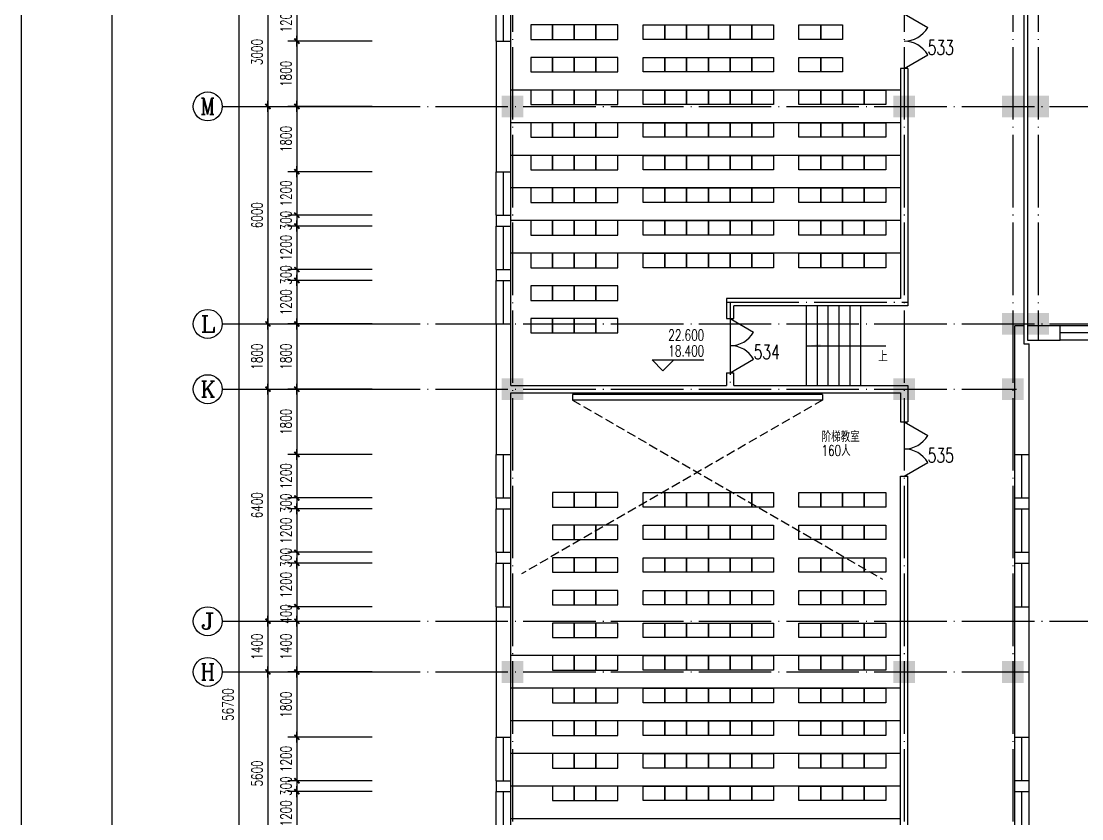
# Model space of a CAD drawing. Extents: x 165127 to 1058185, y 60808 to 144908.
# Drawn here: x 897285 to 926536, y 103603 to 125603 of the extents above; entities that cross this region are included whole.
import ezdxf
from ezdxf.enums import TextEntityAlignment as Align

# ---------------------------------------------------------------- set-up
doc = ezdxf.new("R2010")
doc.units = 0
doc.header["$LTSCALE"] = 1000
doc.linetypes.add('DASH', pattern=[0.35, 0.25, -0.1])
doc.linetypes.add('DOTE', pattern=[2.42, 2, -0.2, 0.02, -0.2])
doc.layers.get('0').update_dxf_attribs({"linetype": 'CONTINUOUS'})
doc.layers.get('DEFPOINTS').update_dxf_attribs({"linetype": 'CONTINUOUS'})
for name, color, linetype in [('AXIS', 3, 'CONTINUOUS'), ('AXIS_TEXT', 7, 'CONTINUOUS'), ('COLUMN', 7, 'CONTINUOUS'), ('DOTE', 1, 'DOTE'), ('F', 252, 'CONTINUOUS'), ('LVTRY', 6, 'CONTINUOUS'), ('PUB_DIM', 3, 'CONTINUOUS'), ('PUB_TEXT', 7, 'CONTINUOUS'), ('STAIR', 3, 'CONTINUOUS'), ('WALL', 255, 'CONTINUOUS'), ('WINDOW', 2, 'CONTINUOUS'), ('WINDOW_TEXT', 7, 'CONTINUOUS'), ('面积注记', 7, 'CONTINUOUS')]:
    doc.layers.add(name, color=color, linetype=linetype)
doc.styles.add('_HZTXT', font='romans.shx', dxfattribs={"width": 0.7, "bigfont": 'z.shx'})
doc.styles.add('COMPLEX', font='COMPLEX')
doc.styles.add('DIM_FONT', font='SIMPLEX.shx', dxfattribs={"width": 0.7})
doc.styles.add('SIMPLEX', font='SIMPLEX.SHX')
doc.dimstyles.new('AXIS', dxfattribs={"dimtxt": 300, "dimasz": 1, "dimexe": 250, "dimexo": 300, "dimgap": 150, "dimtad": 1, "dimdec": 0, "dimdsep": 46, "dimtxsty": 'DIM_FONT', "dimblk": '_DIMX', "dimcen": 2.5, "dimse1": 1, "dimse2": 1, "dimclrt": 7, "dimadec": 0, "dimazin": 0, "dimtfac": 1, "dimtdec": 0, "dimtix": 1, "dimtmove": 2, "dimatfit": 3, "dimldrblk": '_DIMX', "dimfxl": 1, "dimarcsym": 0})
doc.dimstyles.new('DIMA', dxfattribs={"dimtxt": 300, "dimasz": 1, "dimexe": 250, "dimexo": 300, "dimgap": 150, "dimtad": 1, "dimdec": 0, "dimdsep": 46, "dimtxsty": 'DIM_FONT', "dimblk": '_DIMX', "dimcen": 2.5, "dimse1": 1, "dimclrt": 7, "dimadec": 0, "dimazin": 0, "dimtfac": 1, "dimtdec": 0, "dimtix": 1, "dimtmove": 2, "dimatfit": 3, "dimldrblk": '_DIMX', "dimfxl": 1, "dimarcsym": 0})
doc.dimstyles.new('DIMB', dxfattribs={"dimtxt": 300, "dimasz": 1, "dimexe": 250, "dimexo": 300, "dimgap": 150, "dimtad": 1, "dimdec": 0, "dimdsep": 46, "dimtxsty": 'DIM_FONT', "dimblk": '_DIMX', "dimcen": 2.5, "dimse2": 1, "dimclrt": 7, "dimadec": 0, "dimazin": 0, "dimtfac": 1, "dimtdec": 0, "dimtix": 1, "dimtmove": 2, "dimatfit": 3, "dimldrblk": '_DIMX', "dimfxl": 1, "dimarcsym": 0})
doc.dimstyles.new('DIMN', dxfattribs={"dimtxt": 300, "dimasz": 1, "dimexe": 250, "dimexo": 300, "dimgap": 150, "dimtad": 1, "dimdec": 0, "dimdsep": 46, "dimtxsty": 'DIM_FONT', "dimblk": '_DIMX', "dimcen": 2.5, "dimclrt": 7, "dimadec": 0, "dimazin": 0, "dimtfac": 1, "dimtdec": 0, "dimtix": 1, "dimtmove": 2, "dimatfit": 3, "dimldrblk": '_DIMX', "dimfxl": 1, "dimarcsym": 0})

# ---------------------------------------------------------------- blocks, each defined once
blk = doc.blocks.new('_DBLK1')
for p, q in [((-0.5, 0), (-0.25, -0.433)), ((0.5, 0), (0.25, -0.433))]:
    blk.add_line(p, q)
for centre, start, end in [((-0.5, 0), 300, 0), ((0.5, 0), 180, 240)]:
    blk.add_arc(centre, 0.5, start, end)
at = {"layer": 'WINDOW_TEXT', "style": 'SIMPLEX', "flags": 9}
blk.add_attdef('A', text='', height=1, dxfattribs=at).set_placement((0, 1.5), align=Align.MIDDLE)
blk = doc.blocks.new('_FZH')
blk.add_solid([(-0.5, -0.5), (0.5, -0.5), (-0.5, 0.5), (0.5, 0.5)])
blk = doc.blocks.new('A$C407C5CBC')
at = {"layer": 'F'}
blk.add_lwpolyline([(0, 600), (400, 600), (400, 0), (0, 0)], close=True, dxfattribs=at)
blk = doc.blocks.new('A$C34131D43')
at = {"color": 243}
blk.add_line((0, 84100), (0, 0), dxfattribs=at)
at = {"color": 244}
blk.add_line((2500, 83100), (2500, 950), dxfattribs=at)
blk = doc.blocks.new('_ARROW')
blk.add_solid([(0, 0), (-1, 0.1), (-1, -0.1)])
blk = doc.blocks.new('_AXISO')
blk.add_circle((0, 0), 0.5)
at = {"layer": 'AXIS_TEXT', "style": 'COMPLEX', "width": 1.041667}
blk.add_attdef('A', text='', height=0.56, dxfattribs=at).set_placement((-0.25, -0.28), (0.25, -0.28), align=Align.FIT)
blk = doc.blocks.new('_DIMX')
blk.add_line((-150, 0), (150, 0))
at = {"const_width": 50}
blk.add_lwpolyline([(-70, -70), (70, 70)], dxfattribs=at)
blk = doc.blocks.new('*D1266')
at = {"color": 0, "linetype": 'ByBlock'}
blk.add_line((723149, 126252), (723149, 123254), dxfattribs=at)
at = {"layer": 'DEFPOINTS', "color": 0, "linetype": 'ByBlock'}
for p in [(725349, 126253), (723149, 123253), (725349, 123253)]:
    blk.add_point(p, dxfattribs=at)
at = {"color": 0, "linetype": 'ByBlock'}
for p, rotation in [((723149, 126253), 90), ((723149, 123253), 270)]:
    blk.add_blockref('_DIMX', p, dxfattribs=dict(at, rotation=rotation))
at = {"color": 7, "linetype": 'ByBlock', "insert": (722849, 124753), "char_height": 300, "attachment_point": 5, "rotation": 90, "style": 'DIM_FONT'}
blk.add_mtext('3000', dxfattribs=at)
blk = doc.blocks.new('*D1267')
at = {"color": 0, "linetype": 'ByBlock'}
blk.add_line((723149, 123252), (723149, 117254), dxfattribs=at)
at = {"layer": 'DEFPOINTS', "color": 0, "linetype": 'ByBlock'}
for p in [(725349, 123253), (723149, 117253), (725349, 117253)]:
    blk.add_point(p, dxfattribs=at)
at = {"color": 0, "linetype": 'ByBlock'}
for p, rotation in [((723149, 123253), 90), ((723149, 117253), 270)]:
    blk.add_blockref('_DIMX', p, dxfattribs=dict(at, rotation=rotation))
at = {"color": 7, "linetype": 'ByBlock', "insert": (722849, 120253), "char_height": 300, "attachment_point": 5, "rotation": 90, "style": 'DIM_FONT'}
blk.add_mtext('6000', dxfattribs=at)
blk = doc.blocks.new('*D1268')
at = {"color": 0, "linetype": 'ByBlock'}
blk.add_line((723149, 117252), (723149, 115454), dxfattribs=at)
at = {"layer": 'DEFPOINTS', "color": 0, "linetype": 'ByBlock'}
for p in [(725349, 117253), (723149, 115453), (725349, 115453)]:
    blk.add_point(p, dxfattribs=at)
at = {"color": 0, "linetype": 'ByBlock'}
for p, rotation in [((723149, 117253), 90), ((723149, 115453), 270)]:
    blk.add_blockref('_DIMX', p, dxfattribs=dict(at, rotation=rotation))
at = {"color": 7, "linetype": 'ByBlock', "insert": (722849, 116353), "char_height": 300, "attachment_point": 5, "rotation": 90, "style": 'DIM_FONT'}
blk.add_mtext('1800', dxfattribs=at)
blk = doc.blocks.new('*D1269')
at = {"color": 0, "linetype": 'ByBlock'}
blk.add_line((723149, 115452), (723149, 109054), dxfattribs=at)
at = {"layer": 'DEFPOINTS', "color": 0, "linetype": 'ByBlock'}
for p in [(725349, 115453), (723149, 109053), (725349, 109053)]:
    blk.add_point(p, dxfattribs=at)
at = {"color": 0, "linetype": 'ByBlock'}
for p, rotation in [((723149, 115453), 90), ((723149, 109053), 270)]:
    blk.add_blockref('_DIMX', p, dxfattribs=dict(at, rotation=rotation))
at = {"color": 7, "linetype": 'ByBlock', "insert": (722849, 112253), "char_height": 300, "attachment_point": 5, "rotation": 90, "style": 'DIM_FONT'}
blk.add_mtext('6400', dxfattribs=at)
blk = doc.blocks.new('*D1270')
at = {"color": 0, "linetype": 'ByBlock'}
blk.add_line((723149, 109052), (723149, 107654), dxfattribs=at)
at = {"layer": 'DEFPOINTS', "color": 0, "linetype": 'ByBlock'}
for p in [(725349, 109053), (723149, 107653), (725349, 107653)]:
    blk.add_point(p, dxfattribs=at)
at = {"color": 0, "linetype": 'ByBlock'}
for p, rotation in [((723149, 109053), 90), ((723149, 107653), 270)]:
    blk.add_blockref('_DIMX', p, dxfattribs=dict(at, rotation=rotation))
at = {"color": 7, "linetype": 'ByBlock', "insert": (722849, 108353), "char_height": 300, "attachment_point": 5, "rotation": 90, "style": 'DIM_FONT'}
blk.add_mtext('1400', dxfattribs=at)
blk = doc.blocks.new('*D1271')
at = {"color": 0, "linetype": 'ByBlock'}
blk.add_line((723149, 107652), (723149, 102054), dxfattribs=at)
at = {"layer": 'DEFPOINTS', "color": 0, "linetype": 'ByBlock'}
for p in [(725349, 107653), (723149, 102053), (725349, 102053)]:
    blk.add_point(p, dxfattribs=at)
at = {"color": 0, "linetype": 'ByBlock'}
for p, rotation in [((723149, 107653), 90), ((723149, 102053), 270)]:
    blk.add_blockref('_DIMX', p, dxfattribs=dict(at, rotation=rotation))
at = {"color": 7, "linetype": 'ByBlock', "insert": (722849, 104853), "char_height": 300, "attachment_point": 5, "rotation": 90, "style": 'DIM_FONT'}
blk.add_mtext('5600', dxfattribs=at)
blk = doc.blocks.new('*D1278')
at = {"color": 0, "linetype": 'ByBlock'}
for p, q in [((725049, 135103), (722099, 135103)), ((722349, 135102), (722349, 78404)), ((725049, 78403), (722099, 78403))]:
    blk.add_line(p, q, dxfattribs=at)
at = {"layer": 'DEFPOINTS', "color": 0, "linetype": 'ByBlock'}
for p in [(725349, 135103), (722349, 78403), (725349, 78403)]:
    blk.add_point(p, dxfattribs=at)
at = {"color": 0, "linetype": 'ByBlock'}
for p, rotation in [((722349, 135103), 90), ((722349, 78403), 270)]:
    blk.add_blockref('_DIMX', p, dxfattribs=dict(at, rotation=rotation))
at = {"color": 7, "linetype": 'ByBlock', "insert": (722049, 106753), "char_height": 300, "attachment_point": 5, "rotation": 90, "style": 'DIM_FONT'}
blk.add_mtext('56700', dxfattribs=at)
blk = doc.blocks.new('_WBLK')
for p, q in [((-0.5, 0.5), (0.5, 0.5)), ((-0.5, 0), (0.5, 0)), ((-0.5, -0.5), (0.5, -0.5))]:
    blk.add_line(p, q)
at = {"layer": 'WINDOW_TEXT', "style": 'SIMPLEX', "flags": 9}
blk.add_attdef('A', text='', height=1, dxfattribs=at).set_placement((0, 1.5), align=Align.MIDDLE)
blk = doc.blocks.new('*D1284')
at = {"color": 0, "linetype": 'ByBlock'}
for p, q in [((726024, 126253), (723697, 126253)), ((723947, 126252), (723947, 125054)), ((726024, 125053), (723697, 125053))]:
    blk.add_line(p, q, dxfattribs=at)
at = {"layer": 'DEFPOINTS', "color": 0, "linetype": 'ByBlock'}
for p in [(726324, 126253), (723947, 125053), (726324, 125053)]:
    blk.add_point(p, dxfattribs=at)
at = {"color": 0, "linetype": 'ByBlock'}
for p, rotation in [((723947, 126253), 90), ((723947, 125053), 270)]:
    blk.add_blockref('_DIMX', p, dxfattribs=dict(at, rotation=rotation))
at = {"color": 7, "linetype": 'ByBlock', "insert": (723647, 125653), "char_height": 300, "attachment_point": 5, "rotation": 90, "style": 'DIM_FONT'}
blk.add_mtext('1200', dxfattribs=at)
blk = doc.blocks.new('*D1285')
at = {"color": 0, "linetype": 'ByBlock'}
for p, q in [((726024, 125053), (723697, 125053)), ((723947, 125052), (723947, 123254)), ((726024, 123253), (723697, 123253))]:
    blk.add_line(p, q, dxfattribs=at)
at = {"layer": 'DEFPOINTS', "color": 0, "linetype": 'ByBlock'}
for p in [(726324, 125053), (723947, 123253), (726324, 123253)]:
    blk.add_point(p, dxfattribs=at)
at = {"color": 0, "linetype": 'ByBlock'}
for p, rotation in [((723947, 125053), 90), ((723947, 123253), 270)]:
    blk.add_blockref('_DIMX', p, dxfattribs=dict(at, rotation=rotation))
at = {"color": 7, "linetype": 'ByBlock', "insert": (723647, 124153), "char_height": 300, "attachment_point": 5, "rotation": 90, "style": 'DIM_FONT'}
blk.add_mtext('1800', dxfattribs=at)
blk = doc.blocks.new('*D1374')
at = {"color": 0, "linetype": 'ByBlock'}
for p, q in [((723947, 123252), (723947, 121454)), ((726024, 121453), (723697, 121453))]:
    blk.add_line(p, q, dxfattribs=at)
at = {"layer": 'DEFPOINTS', "color": 0, "linetype": 'ByBlock'}
for p in [(726324, 123253), (723947, 121453), (726324, 121453)]:
    blk.add_point(p, dxfattribs=at)
at = {"color": 0, "linetype": 'ByBlock'}
for p, rotation in [((723947, 123253), 90), ((723947, 121453), 270)]:
    blk.add_blockref('_DIMX', p, dxfattribs=dict(at, rotation=rotation))
at = {"color": 7, "linetype": 'ByBlock', "insert": (723647, 122353), "char_height": 300, "attachment_point": 5, "rotation": 90, "style": 'DIM_FONT'}
blk.add_mtext('1800', dxfattribs=at)
blk = doc.blocks.new('*D1375')
at = {"color": 0, "linetype": 'ByBlock'}
for p, q in [((726024, 121453), (723697, 121453)), ((723947, 121452), (723947, 120254)), ((726024, 120253), (723697, 120253))]:
    blk.add_line(p, q, dxfattribs=at)
at = {"layer": 'DEFPOINTS', "color": 0, "linetype": 'ByBlock'}
for p in [(726324, 121453), (723947, 120253), (726324, 120253)]:
    blk.add_point(p, dxfattribs=at)
at = {"color": 0, "linetype": 'ByBlock'}
for p, rotation in [((723947, 121453), 90), ((723947, 120253), 270)]:
    blk.add_blockref('_DIMX', p, dxfattribs=dict(at, rotation=rotation))
at = {"color": 7, "linetype": 'ByBlock', "insert": (723647, 120853), "char_height": 300, "attachment_point": 5, "rotation": 90, "style": 'DIM_FONT'}
blk.add_mtext('1200', dxfattribs=at)
blk = doc.blocks.new('*D1376')
at = {"color": 0, "linetype": 'ByBlock'}
for p, q in [((726024, 120253), (723697, 120253)), ((723947, 120254), (723947, 120255)), ((723947, 120253), (723947, 119953)), ((726024, 119953), (723697, 119953)), ((723947, 119952), (723947, 119951))]:
    blk.add_line(p, q, dxfattribs=at)
at = {"layer": 'DEFPOINTS', "color": 0, "linetype": 'ByBlock'}
for p in [(726324, 120253), (723947, 119953), (726324, 119953)]:
    blk.add_point(p, dxfattribs=at)
at = {"color": 0, "linetype": 'ByBlock'}
for p, rotation in [((723947, 120253), 270), ((723947, 119953), 90)]:
    blk.add_blockref('_DIMX', p, dxfattribs=dict(at, rotation=rotation))
at = {"color": 7, "linetype": 'ByBlock', "insert": (723647, 120103), "char_height": 300, "attachment_point": 5, "rotation": 90, "style": 'DIM_FONT'}
blk.add_mtext('300', dxfattribs=at)
blk = doc.blocks.new('*D1377')
at = {"color": 0, "linetype": 'ByBlock'}
for p, q in [((726024, 119953), (723697, 119953)), ((723947, 119952), (723947, 118754)), ((726024, 118753), (723697, 118753))]:
    blk.add_line(p, q, dxfattribs=at)
at = {"layer": 'DEFPOINTS', "color": 0, "linetype": 'ByBlock'}
for p in [(726324, 119953), (723947, 118753), (726324, 118753)]:
    blk.add_point(p, dxfattribs=at)
at = {"color": 0, "linetype": 'ByBlock'}
for p, rotation in [((723947, 119953), 90), ((723947, 118753), 270)]:
    blk.add_blockref('_DIMX', p, dxfattribs=dict(at, rotation=rotation))
at = {"color": 7, "linetype": 'ByBlock', "insert": (723647, 119353), "char_height": 300, "attachment_point": 5, "rotation": 90, "style": 'DIM_FONT'}
blk.add_mtext('1200', dxfattribs=at)
blk = doc.blocks.new('*D1378')
at = {"color": 0, "linetype": 'ByBlock'}
for p, q in [((726024, 118753), (723697, 118753)), ((723947, 118754), (723947, 118755)), ((723947, 118753), (723947, 118453)), ((726024, 118453), (723697, 118453)), ((723947, 118452), (723947, 118451))]:
    blk.add_line(p, q, dxfattribs=at)
at = {"layer": 'DEFPOINTS', "color": 0, "linetype": 'ByBlock'}
for p in [(726324, 118753), (723947, 118453), (726324, 118453)]:
    blk.add_point(p, dxfattribs=at)
at = {"color": 0, "linetype": 'ByBlock'}
for p, rotation in [((723947, 118753), 270), ((723947, 118453), 90)]:
    blk.add_blockref('_DIMX', p, dxfattribs=dict(at, rotation=rotation))
at = {"color": 7, "linetype": 'ByBlock', "insert": (723647, 118603), "char_height": 300, "attachment_point": 5, "rotation": 90, "style": 'DIM_FONT'}
blk.add_mtext('300', dxfattribs=at)
blk = doc.blocks.new('*D1379')
at = {"color": 0, "linetype": 'ByBlock'}
for p, q in [((726024, 118453), (723697, 118453)), ((723947, 118452), (723947, 117254)), ((726024, 117253), (723697, 117253))]:
    blk.add_line(p, q, dxfattribs=at)
at = {"layer": 'DEFPOINTS', "color": 0, "linetype": 'ByBlock'}
for p in [(726324, 118453), (723947, 117253), (726324, 117253)]:
    blk.add_point(p, dxfattribs=at)
at = {"color": 0, "linetype": 'ByBlock'}
for p, rotation in [((723947, 118453), 90), ((723947, 117253), 270)]:
    blk.add_blockref('_DIMX', p, dxfattribs=dict(at, rotation=rotation))
at = {"color": 7, "linetype": 'ByBlock', "insert": (723647, 117853), "char_height": 300, "attachment_point": 5, "rotation": 90, "style": 'DIM_FONT'}
blk.add_mtext('1200', dxfattribs=at)
blk = doc.blocks.new('*D1380')
at = {"color": 0, "linetype": 'ByBlock'}
for p, q in [((726024, 117253), (723697, 117253)), ((723947, 117252), (723947, 115454)), ((726024, 115453), (723697, 115453))]:
    blk.add_line(p, q, dxfattribs=at)
at = {"layer": 'DEFPOINTS', "color": 0, "linetype": 'ByBlock'}
for p in [(726324, 117253), (723947, 115453), (726324, 115453)]:
    blk.add_point(p, dxfattribs=at)
at = {"color": 0, "linetype": 'ByBlock'}
for p, rotation in [((723947, 117253), 90), ((723947, 115453), 270)]:
    blk.add_blockref('_DIMX', p, dxfattribs=dict(at, rotation=rotation))
at = {"color": 7, "linetype": 'ByBlock', "insert": (723647, 116353), "char_height": 300, "attachment_point": 5, "rotation": 90, "style": 'DIM_FONT'}
blk.add_mtext('1800', dxfattribs=at)
blk = doc.blocks.new('*D1381')
at = {"color": 0, "linetype": 'ByBlock'}
for p, q in [((723947, 115452), (723947, 113654)), ((726024, 113653), (723697, 113653))]:
    blk.add_line(p, q, dxfattribs=at)
at = {"layer": 'DEFPOINTS', "color": 0, "linetype": 'ByBlock'}
for p in [(726324, 115453), (723947, 113653), (726324, 113653)]:
    blk.add_point(p, dxfattribs=at)
at = {"color": 0, "linetype": 'ByBlock'}
for p, rotation in [((723947, 115453), 90), ((723947, 113653), 270)]:
    blk.add_blockref('_DIMX', p, dxfattribs=dict(at, rotation=rotation))
at = {"color": 7, "linetype": 'ByBlock', "insert": (723647, 114553), "char_height": 300, "attachment_point": 5, "rotation": 90, "style": 'DIM_FONT'}
blk.add_mtext('1800', dxfattribs=at)
blk = doc.blocks.new('*D1382')
at = {"color": 0, "linetype": 'ByBlock'}
for p, q in [((726024, 113653), (723697, 113653)), ((723947, 113652), (723947, 112454)), ((726024, 112453), (723697, 112453))]:
    blk.add_line(p, q, dxfattribs=at)
at = {"layer": 'DEFPOINTS', "color": 0, "linetype": 'ByBlock'}
for p in [(726324, 113653), (723947, 112453), (726324, 112453)]:
    blk.add_point(p, dxfattribs=at)
at = {"color": 0, "linetype": 'ByBlock'}
for p, rotation in [((723947, 113653), 90), ((723947, 112453), 270)]:
    blk.add_blockref('_DIMX', p, dxfattribs=dict(at, rotation=rotation))
at = {"color": 7, "linetype": 'ByBlock', "insert": (723647, 113053), "char_height": 300, "attachment_point": 5, "rotation": 90, "style": 'DIM_FONT'}
blk.add_mtext('1200', dxfattribs=at)
blk = doc.blocks.new('*D1383')
at = {"color": 0, "linetype": 'ByBlock'}
for p, q in [((726024, 112453), (723697, 112453)), ((723947, 112454), (723947, 112455)), ((723947, 112453), (723947, 112153)), ((726024, 112153), (723697, 112153)), ((723947, 112152), (723947, 112151))]:
    blk.add_line(p, q, dxfattribs=at)
at = {"layer": 'DEFPOINTS', "color": 0, "linetype": 'ByBlock'}
for p in [(726324, 112453), (723947, 112153), (726324, 112153)]:
    blk.add_point(p, dxfattribs=at)
at = {"color": 0, "linetype": 'ByBlock'}
for p, rotation in [((723947, 112453), 270), ((723947, 112153), 90)]:
    blk.add_blockref('_DIMX', p, dxfattribs=dict(at, rotation=rotation))
at = {"color": 7, "linetype": 'ByBlock', "insert": (723647, 112303), "char_height": 300, "attachment_point": 5, "rotation": 90, "style": 'DIM_FONT'}
blk.add_mtext('300', dxfattribs=at)
blk = doc.blocks.new('*D1384')
at = {"color": 0, "linetype": 'ByBlock'}
for p, q in [((726024, 112153), (723697, 112153)), ((723947, 112152), (723947, 110954)), ((726024, 110953), (723697, 110953))]:
    blk.add_line(p, q, dxfattribs=at)
at = {"layer": 'DEFPOINTS', "color": 0, "linetype": 'ByBlock'}
for p in [(726324, 112153), (723947, 110953), (726324, 110953)]:
    blk.add_point(p, dxfattribs=at)
at = {"color": 0, "linetype": 'ByBlock'}
for p, rotation in [((723947, 112153), 90), ((723947, 110953), 270)]:
    blk.add_blockref('_DIMX', p, dxfattribs=dict(at, rotation=rotation))
at = {"color": 7, "linetype": 'ByBlock', "insert": (723647, 111553), "char_height": 300, "attachment_point": 5, "rotation": 90, "style": 'DIM_FONT'}
blk.add_mtext('1200', dxfattribs=at)
blk = doc.blocks.new('*D1385')
at = {"color": 0, "linetype": 'ByBlock'}
for p, q in [((726024, 110953), (723697, 110953)), ((723947, 110954), (723947, 110955)), ((723947, 110953), (723947, 110653)), ((726024, 110653), (723697, 110653)), ((723947, 110652), (723947, 110651))]:
    blk.add_line(p, q, dxfattribs=at)
at = {"layer": 'DEFPOINTS', "color": 0, "linetype": 'ByBlock'}
for p in [(726324, 110953), (723947, 110653), (726324, 110653)]:
    blk.add_point(p, dxfattribs=at)
at = {"color": 0, "linetype": 'ByBlock'}
for p, rotation in [((723947, 110953), 270), ((723947, 110653), 90)]:
    blk.add_blockref('_DIMX', p, dxfattribs=dict(at, rotation=rotation))
at = {"color": 7, "linetype": 'ByBlock', "insert": (723647, 110803), "char_height": 300, "attachment_point": 5, "rotation": 90, "style": 'DIM_FONT'}
blk.add_mtext('300', dxfattribs=at)
blk = doc.blocks.new('*D1386')
at = {"color": 0, "linetype": 'ByBlock'}
for p, q in [((726024, 110653), (723697, 110653)), ((723947, 110652), (723947, 109454)), ((726024, 109453), (723697, 109453))]:
    blk.add_line(p, q, dxfattribs=at)
at = {"layer": 'DEFPOINTS', "color": 0, "linetype": 'ByBlock'}
for p in [(726324, 110653), (723947, 109453), (726324, 109453)]:
    blk.add_point(p, dxfattribs=at)
at = {"color": 0, "linetype": 'ByBlock'}
for p, rotation in [((723947, 110653), 90), ((723947, 109453), 270)]:
    blk.add_blockref('_DIMX', p, dxfattribs=dict(at, rotation=rotation))
at = {"color": 7, "linetype": 'ByBlock', "insert": (723647, 110053), "char_height": 300, "attachment_point": 5, "rotation": 90, "style": 'DIM_FONT'}
blk.add_mtext('1200', dxfattribs=at)
blk = doc.blocks.new('*D1387')
at = {"color": 0, "linetype": 'ByBlock'}
for p, q in [((726024, 109453), (723697, 109453)), ((723947, 109454), (723947, 109455)), ((723947, 109453), (723947, 109053)), ((723947, 109052), (723947, 109051))]:
    blk.add_line(p, q, dxfattribs=at)
at = {"layer": 'DEFPOINTS', "color": 0, "linetype": 'ByBlock'}
for p in [(726324, 109453), (723947, 109053), (726324, 109053)]:
    blk.add_point(p, dxfattribs=at)
at = {"color": 0, "linetype": 'ByBlock'}
for p, rotation in [((723947, 109453), 270), ((723947, 109053), 90)]:
    blk.add_blockref('_DIMX', p, dxfattribs=dict(at, rotation=rotation))
at = {"color": 7, "linetype": 'ByBlock', "insert": (723647, 109253), "char_height": 300, "attachment_point": 5, "rotation": 90, "style": 'DIM_FONT'}
blk.add_mtext('400', dxfattribs=at)
blk = doc.blocks.new('*D1388')
at = {"color": 0, "linetype": 'ByBlock'}
for p, q in [((723947, 107652), (723947, 105854)), ((726024, 105853), (723697, 105853))]:
    blk.add_line(p, q, dxfattribs=at)
at = {"layer": 'DEFPOINTS', "color": 0, "linetype": 'ByBlock'}
for p in [(726324, 107653), (723947, 105853), (726324, 105853)]:
    blk.add_point(p, dxfattribs=at)
at = {"color": 0, "linetype": 'ByBlock'}
for p, rotation in [((723947, 107653), 90), ((723947, 105853), 270)]:
    blk.add_blockref('_DIMX', p, dxfattribs=dict(at, rotation=rotation))
at = {"color": 7, "linetype": 'ByBlock', "insert": (723647, 106753), "char_height": 300, "attachment_point": 5, "rotation": 90, "style": 'DIM_FONT'}
blk.add_mtext('1800', dxfattribs=at)
blk = doc.blocks.new('*D1389')
at = {"color": 0, "linetype": 'ByBlock'}
for p, q in [((726024, 105853), (723697, 105853)), ((723947, 105852), (723947, 104654)), ((726024, 104653), (723697, 104653))]:
    blk.add_line(p, q, dxfattribs=at)
at = {"layer": 'DEFPOINTS', "color": 0, "linetype": 'ByBlock'}
for p in [(726324, 105853), (723947, 104653), (726324, 104653)]:
    blk.add_point(p, dxfattribs=at)
at = {"color": 0, "linetype": 'ByBlock'}
for p, rotation in [((723947, 105853), 90), ((723947, 104653), 270)]:
    blk.add_blockref('_DIMX', p, dxfattribs=dict(at, rotation=rotation))
at = {"color": 7, "linetype": 'ByBlock', "insert": (723647, 105253), "char_height": 300, "attachment_point": 5, "rotation": 90, "style": 'DIM_FONT'}
blk.add_mtext('1200', dxfattribs=at)
blk = doc.blocks.new('*D1390')
at = {"color": 0, "linetype": 'ByBlock'}
for p, q in [((726024, 104653), (723697, 104653)), ((723947, 104654), (723947, 104655)), ((723947, 104653), (723947, 104353)), ((726024, 104353), (723697, 104353)), ((723947, 104352), (723947, 104351))]:
    blk.add_line(p, q, dxfattribs=at)
at = {"layer": 'DEFPOINTS', "color": 0, "linetype": 'ByBlock'}
for p in [(726324, 104653), (723947, 104353), (726324, 104353)]:
    blk.add_point(p, dxfattribs=at)
at = {"color": 0, "linetype": 'ByBlock'}
for p, rotation in [((723947, 104653), 270), ((723947, 104353), 90)]:
    blk.add_blockref('_DIMX', p, dxfattribs=dict(at, rotation=rotation))
at = {"color": 7, "linetype": 'ByBlock', "insert": (723647, 104503), "char_height": 300, "attachment_point": 5, "rotation": 90, "style": 'DIM_FONT'}
blk.add_mtext('300', dxfattribs=at)
blk = doc.blocks.new('*D1391')
at = {"color": 0, "linetype": 'ByBlock'}
for p, q in [((726024, 104353), (723697, 104353)), ((723947, 104352), (723947, 103154)), ((726024, 103153), (723697, 103153))]:
    blk.add_line(p, q, dxfattribs=at)
at = {"layer": 'DEFPOINTS', "color": 0, "linetype": 'ByBlock'}
for p in [(726324, 104353), (723947, 103153), (726324, 103153)]:
    blk.add_point(p, dxfattribs=at)
at = {"color": 0, "linetype": 'ByBlock'}
for p, rotation in [((723947, 104353), 90), ((723947, 103153), 270)]:
    blk.add_blockref('_DIMX', p, dxfattribs=dict(at, rotation=rotation))
at = {"color": 7, "linetype": 'ByBlock', "insert": (723647, 103753), "char_height": 300, "attachment_point": 5, "rotation": 90, "style": 'DIM_FONT'}
blk.add_mtext('1200', dxfattribs=at)
blk = doc.blocks.new('*D1409')
at = {"color": 0, "linetype": 'ByBlock'}
for p, q in [((723947, 109052), (723947, 107654)), ((726024, 107653), (723697, 107653))]:
    blk.add_line(p, q, dxfattribs=at)
at = {"layer": 'DEFPOINTS', "color": 0, "linetype": 'ByBlock'}
for p in [(726324, 109053), (723947, 107653), (726324, 107653)]:
    blk.add_point(p, dxfattribs=at)
at = {"color": 0, "linetype": 'ByBlock'}
for p, rotation in [((723947, 109053), 90), ((723947, 107653), 270)]:
    blk.add_blockref('_DIMX', p, dxfattribs=dict(at, rotation=rotation))
at = {"color": 7, "linetype": 'ByBlock', "insert": (723647, 108353), "char_height": 300, "attachment_point": 5, "rotation": 90, "style": 'DIM_FONT'}
blk.add_mtext('1400', dxfattribs=at)

msp = doc.modelspace()

# ---------------------------------------------------------------- linework, layer by layer
at = {"layer": 'AXIS'}
for p, q in [((902829.3, 123253.1), (906289.5, 123253.1)), ((902829.3, 117253.1), (906289.5, 117253.1)), ((902829.3, 115453.1), (906289.5, 115453.1)), ((902829.3, 109053.1), (906289.5, 109053.1)), ((902829.3, 107653.1), (906289.5, 107653.1))]:
    msp.add_line(p, q, dxfattribs=at)
at = {"layer": 'DOTE'}
for p, q in [((910836.1, 139407.6), (910836.1, 71351.8)), ((921636.1, 139407.6), (921636.1, 71351.8)), ((924636.1, 139407.6), (924636.1, 71351.8)), ((925336.1, 139407.6), (925336.1, 116803.1)), ((906289.5, 123253.1), (973536.1, 123253.1)), ((916736.1, 117853.1), (921736.1, 117853.1)), ((916836.1, 117853.1), (916836.1, 115453.1)), ((906289.5, 117253.1), (933936.1, 117253.1)), ((906289.5, 115453.1), (924736.1, 115453.1)), ((906289.5, 109053.1), (1040932.7, 109053.1)), ((906289.5, 107653.1), (925086.1, 107653.1))]:
    msp.add_line(p, q, dxfattribs=at)
at = {"layer": 'F', "linetype": 'DASH'}
for p, q in [((919386.1, 115153.1), (911086.1, 110361.1)), ((912486.1, 115153.1), (921036.1, 110216.7))]:
    msp.add_line(p, q, dxfattribs=at)
at = {"layer": 'LVTRY'}
for p, q in [((921536.1, 123703.1), (910786.1, 123703.1)), ((921536.1, 122803.1), (910786.1, 122803.1)), ((921536.1, 121903.1), (910786.1, 121903.1)), ((921536.1, 121003.1), (910786.1, 121003.1)), ((921536.1, 120103.1), (910786.1, 120103.1)), ((921536.1, 119203.1), (910786.1, 119203.1)), ((919386.1, 115303.1), (912486.1, 115303.1)), ((912486.1, 115303.1), (912486.1, 115153.1)), ((919386.1, 115303.1), (919386.1, 115153.1)), ((919386.1, 115153.1), (912486.1, 115153.1)), ((921536.1, 108103.1), (910786.1, 108103.1)), ((921536.1, 107203.1), (910786.1, 107203.1)), ((921536.1, 106303.1), (910786.1, 106303.1)), ((921536.1, 105403.1), (910786.1, 105403.1)), ((921536.1, 104503.1), (910786.1, 104503.1)), ((921536.1, 103603.1), (910786.1, 103603.1))]:
    msp.add_line(p, q, dxfattribs=at)
at = {"layer": 'PUB_DIM'}
for p, q in [((914682.5, 116261.6), (915282.5, 116261.6)), ((914982.5, 115961.6), (914682.5, 116261.6)), ((915282.5, 116261.6), (914982.5, 115961.6)), ((914982.5, 116261.6), (916113.3, 116261.6))]:
    msp.add_line(p, q, dxfattribs=at)
msp.add_lwpolyline([(918936.1, 116653.1), (921131.8, 116653.1)], dxfattribs=at)
at = {"layer": 'STAIR'}
for p, q in [((924936.1, 131103.1), (924936.1, 117203.1)), ((925036.1, 131103.1), (925036.1, 117203.1)), ((918936.1, 117753.1), (918936.1, 115553.1)), ((919236.1, 117753.1), (919236.1, 115553.1)), ((919536.1, 117753.1), (919536.1, 115553.1)), ((919836.1, 117753.1), (919836.1, 115553.1)), ((920136.1, 117753.1), (920136.1, 115553.1)), ((920436.1, 117753.1), (920436.1, 115553.1))]:
    msp.add_line(p, q, dxfattribs=at)
at = {"layer": 'WALL'}
for p, q in [((910386.1, 125053.1), (910786.1, 125053.1)), ((910386.1, 125053.1), (910386.1, 121453.1)), ((910786.1, 121453.1), (910786.1, 125053.1)), ((921536.1, 124303.1), (921536.1, 117953.1)), ((921736.1, 124303.1), (921536.1, 124303.1)), ((921736.1, 124303.1), (921736.1, 117753.1)), ((910386.1, 121453.1), (910786.1, 121453.1)), ((910386.1, 120253.1), (910786.1, 120253.1)), ((910386.1, 120253.1), (910386.1, 119953.1)), ((910786.1, 119953.1), (910786.1, 120253.1)), ((910386.1, 119953.1), (910786.1, 119953.1)), ((910386.1, 118753.1), (910786.1, 118753.1)), ((910386.1, 118753.1), (910386.1, 118453.1)), ((910786.1, 118453.1), (910786.1, 118753.1)), ((910386.1, 118453.1), (910786.1, 118453.1)), ((916736.1, 117953.1), (916736.1, 117403.1)), ((921536.1, 117953.1), (916736.1, 117953.1)), ((921736.1, 117753.1), (916936.1, 117753.1)), ((916936.1, 117403.1), (916936.1, 117753.1)), ((916736.1, 117403.1), (916936.1, 117403.1)), ((910386.1, 117253.1), (910786.1, 117253.1)), ((910386.1, 117253.1), (910386.1, 113653.1)), ((910786.1, 115553.1), (910786.1, 117253.1)), ((924936.1, 117203.1), (924686.1, 117203.1)), ((924686.1, 113653.1), (924686.1, 117203.1)), ((924936.1, 117203.1), (924936.1, 116703.1)), ((925036.1, 117203.1), (925036.1, 116803.1)), ((925936.1, 117203.1), (925036.1, 117203.1)), ((925936.1, 116803.1), (925936.1, 117203.1)), ((925036.1, 116803.1), (925936.1, 116803.1)), ((924936.1, 116703.1), (925086.1, 116703.1)), ((925086.1, 113653.1), (925086.1, 116703.1)), ((916736.1, 115903.1), (916936.1, 115903.1)), ((916736.1, 115903.1), (916736.1, 115553.1)), ((916936.1, 115553.1), (916936.1, 115903.1)), ((910786.1, 115553.1), (916736.1, 115553.1)), ((916936.1, 115553.1), (921736.1, 115553.1)), ((921736.1, 115553.1), (921736.1, 114553.1)), ((910786.1, 115353.1), (921536.1, 115353.1)), ((910786.1, 113653.1), (910786.1, 115353.1)), ((921536.1, 115353.1), (921536.1, 114553.1)), ((921536.1, 114553.1), (921736.1, 114553.1)), ((910386.1, 113653.1), (910786.1, 113653.1)), ((924686.1, 113653.1), (925086.1, 113653.1)), ((921536.1, 102353.1), (921536.1, 113053.1)), ((921536.1, 113053.1), (921736.1, 113053.1)), ((921736.1, 102153.1), (921736.1, 113053.1)), ((910386.1, 112453.1), (910786.1, 112453.1)), ((910386.1, 112453.1), (910386.1, 112153.1)), ((910786.1, 112153.1), (910786.1, 112453.1)), ((924686.1, 112453.1), (925086.1, 112453.1)), ((924686.1, 112153.1), (924686.1, 112453.1)), ((925086.1, 112153.1), (925086.1, 112453.1)), ((910386.1, 112153.1), (910786.1, 112153.1)), ((924686.1, 112153.1), (925086.1, 112153.1)), ((910386.1, 110953.1), (910786.1, 110953.1)), ((910386.1, 110953.1), (910386.1, 110653.1)), ((910786.1, 110653.1), (910786.1, 110953.1)), ((924686.1, 110953.1), (925086.1, 110953.1)), ((924686.1, 110653.1), (924686.1, 110953.1)), ((925086.1, 110653.1), (925086.1, 110953.1)), ((910386.1, 110653.1), (910786.1, 110653.1)), ((924686.1, 110653.1), (925086.1, 110653.1)), ((910386.1, 109453.1), (910786.1, 109453.1)), ((910386.1, 109453.1), (910386.1, 105853.1)), ((910786.1, 105853.1), (910786.1, 109453.1)), ((924686.1, 109453.1), (925086.1, 109453.1)), ((924686.1, 105857.6), (924686.1, 109453.1)), ((925086.1, 105857.6), (925086.1, 109453.1)), ((910386.1, 105853.1), (910786.1, 105853.1)), ((924686.1, 105857.6), (925086.1, 105857.6)), ((910386.1, 104653.1), (910786.1, 104653.1)), ((910386.1, 104653.1), (910386.1, 104353.1)), ((910786.1, 104353.1), (910786.1, 104653.1)), ((924686.1, 104657.6), (925086.1, 104657.6)), ((924686.1, 104357.6), (924686.1, 104657.6)), ((924686.1, 104357.6), (924686.1, 104657.6)), ((925086.1, 104357.6), (925086.1, 104657.6)), ((925086.1, 104357.6), (925086.1, 104657.6)), ((910386.1, 104353.1), (910786.1, 104353.1)), ((924686.1, 104357.6), (925086.1, 104357.6))]:
    msp.add_line(p, q, dxfattribs=at)

# ---------------------------------------------------------------- block references
at = {"layer": 'AXIS'}
ref = msp.add_blockref('_AXISO', (902429.3, 123253.1), dxfattribs=dict(at, xscale=800, yscale=800, zscale=800))
ref.add_attrib('A', 'M', dxfattribs={"layer": 'AXIS_TEXT', "height": 448, "style": 'COMPLEX', "width": 0.892857}).set_placement((902229.3, 123029.1), (902629.3, 123029.1), align=Align.FIT)
ref = msp.add_blockref('_AXISO', (902429.3, 117253.1), dxfattribs=dict(at, xscale=800, yscale=800, zscale=800))
ref.add_attrib('A', 'L', dxfattribs={"layer": 'AXIS_TEXT', "height": 448, "style": 'COMPLEX', "width": 1.25}).set_placement((902229.3, 117029.1), (902629.3, 117029.1), align=Align.FIT)
ref = msp.add_blockref('_AXISO', (902429.3, 115453.1), dxfattribs=dict(at, xscale=800, yscale=800, zscale=800))
ref.add_attrib('A', 'K', dxfattribs={"layer": 'AXIS_TEXT', "height": 448, "style": 'COMPLEX', "width": 0.986842}).set_placement((902229.3, 115229.1), (902629.3, 115229.1), align=Align.FIT)
ref = msp.add_blockref('_AXISO', (902429.3, 109053.1), dxfattribs=dict(at, xscale=800, yscale=800, zscale=800))
ref.add_attrib('A', 'J', dxfattribs={"layer": 'AXIS_TEXT', "height": 448, "style": 'COMPLEX', "width": 1.704545}).set_placement((902229.3, 108829.1), (902629.3, 108829.1), align=Align.FIT)
ref = msp.add_blockref('_AXISO', (902429.3, 107653.1), dxfattribs=dict(at, xscale=800, yscale=800, zscale=800))
ref.add_attrib('A', 'H', dxfattribs={"layer": 'AXIS_TEXT', "height": 448, "style": 'COMPLEX', "width": 0.9375}).set_placement((902229.3, 107429.1), (902629.3, 107429.1), align=Align.FIT)
at = {"layer": 'COLUMN', "xscale": 600, "yscale": 600, "zscale": 600}
for p in [(910836.1, 123253.1), (921636.1, 123253.1), (924636.1, 123253.1), (925336.1, 123253.1), (924636.1, 117253.1), (925336.1, 117253.1), (910836.1, 115453.1), (921636.1, 115453.1), (924636.1, 115453.1), (910836.1, 107653.1), (921636.1, 107653.1), (924636.1, 107653.1)]:
    msp.add_blockref('_FZH', p, dxfattribs=at)
at = {"layer": 'PUB_DIM', "xscale": 400, "yscale": 400, "zscale": 400, "rotation": 180}
msp.add_blockref('_ARROW', (918936.1, 116653.1), dxfattribs=at)
at = {"layer": 'STAIR', "xscale": -1, "rotation": 270}
for p in [(911336.1, 125103.1), (911936.1, 125103.1), (912536.1, 125103.1), (913136.1, 125103.1), (911336.1, 124203.1), (911936.1, 124203.1), (912536.1, 124203.1), (913136.1, 124203.1), (911336.1, 123303.1), (911936.1, 123303.1), (912536.1, 123303.1), (913136.1, 123303.1), (911336.1, 122403.1), (911936.1, 122403.1), (912536.1, 122403.1), (913136.1, 122403.1), (911336.1, 121503.1), (911936.1, 121503.1), (912536.1, 121503.1), (913136.1, 121503.1), (911336.1, 120603.1), (911936.1, 120603.1), (912536.1, 120603.1), (913136.1, 120603.1), (911336.1, 119703.1), (911936.1, 119703.1), (912536.1, 119703.1), (913136.1, 119703.1), (911336.1, 118803.1), (911936.1, 118803.1), (912536.1, 118803.1), (913136.1, 118803.1), (911336.1, 117903.1), (911936.1, 117903.1), (912536.1, 117903.1), (913136.1, 117903.1), (911336.1, 117003.1), (911936.1, 117003.1), (912536.1, 117003.1), (913136.1, 117003.1), (911936.1, 112203.1), (912536.1, 112203.1), (913136.1, 112203.1), (911936.1, 111303.1), (912536.1, 111303.1), (913136.1, 111303.1), (911936.1, 110403.1), (912536.1, 110403.1), (913136.1, 110403.1), (911936.1, 109503.1), (912536.1, 109503.1), (913136.1, 109503.1), (911936.1, 108603.1), (912536.1, 108603.1), (913136.1, 108603.1), (911936.1, 107703.1), (912536.1, 107703.1), (913136.1, 107703.1), (911936.1, 106803.1), (912536.1, 106803.1), (913136.1, 106803.1), (911936.1, 105903.1), (912536.1, 105903.1), (913136.1, 105903.1), (911936.1, 105003.1), (912536.1, 105003.1), (913136.1, 105003.1), (911936.1, 104103.1), (912536.1, 104103.1), (913136.1, 104103.1)]:
    msp.add_blockref('A$C407C5CBC', p, dxfattribs=at)
at = {"layer": 'STAIR', "rotation": 90}
for p in [(915036.1, 125103.1), (915636.1, 125103.1), (916236.1, 125103.1), (916836.1, 125103.1), (917436.1, 125103.1), (918036.1, 125103.1), (919336.1, 125103.1), (919936.1, 125103.1), (915036.1, 124203.1), (915636.1, 124203.1), (916236.1, 124203.1), (916836.1, 124203.1), (917436.1, 124203.1), (918036.1, 124203.1), (919336.1, 124203.1), (919936.1, 124203.1), (915036.1, 123303.1), (915636.1, 123303.1), (916236.1, 123303.1), (916836.1, 123303.1), (917436.1, 123303.1), (918036.1, 123303.1), (919336.1, 123303.1), (919936.1, 123303.1), (920536.1, 123303.1), (921136.1, 123303.1), (915036.1, 122403.1), (915636.1, 122403.1), (916236.1, 122403.1), (916836.1, 122403.1), (917436.1, 122403.1), (918036.1, 122403.1), (919336.1, 122403.1), (919936.1, 122403.1), (920536.1, 122403.1), (921136.1, 122403.1), (915036.1, 121503.1), (915636.1, 121503.1), (916236.1, 121503.1), (916836.1, 121503.1), (917436.1, 121503.1), (918036.1, 121503.1), (919336.1, 121503.1), (919936.1, 121503.1), (920536.1, 121503.1), (921136.1, 121503.1), (915036.1, 120603.1), (915636.1, 120603.1), (916236.1, 120603.1), (916836.1, 120603.1), (917436.1, 120603.1), (918036.1, 120603.1), (919336.1, 120603.1), (919936.1, 120603.1), (920536.1, 120603.1), (921136.1, 120603.1), (915036.1, 119703.1), (915636.1, 119703.1), (916236.1, 119703.1), (916836.1, 119703.1), (917436.1, 119703.1), (918036.1, 119703.1), (919336.1, 119703.1), (919936.1, 119703.1), (920536.1, 119703.1), (921136.1, 119703.1), (915036.1, 118803.1), (915636.1, 118803.1), (916236.1, 118803.1), (916836.1, 118803.1), (917436.1, 118803.1), (918036.1, 118803.1), (919336.1, 118803.1), (919936.1, 118803.1), (920536.1, 118803.1), (921136.1, 118803.1), (915036.1, 112203.1), (915636.1, 112203.1), (916236.1, 112203.1), (916836.1, 112203.1), (917436.1, 112203.1), (918036.1, 112203.1), (919336.1, 112203.1), (919936.1, 112203.1), (920536.1, 112203.1), (921136.1, 112203.1), (915036.1, 111303.1), (915636.1, 111303.1), (916236.1, 111303.1), (916836.1, 111303.1), (917436.1, 111303.1), (918036.1, 111303.1), (919336.1, 111303.1), (919936.1, 111303.1), (920536.1, 111303.1), (921136.1, 111303.1), (915036.1, 110403.1), (915636.1, 110403.1), (916236.1, 110403.1), (916836.1, 110403.1), (917436.1, 110403.1), (918036.1, 110403.1), (919336.1, 110403.1), (919936.1, 110403.1), (920536.1, 110403.1), (921136.1, 110403.1), (915036.1, 109503.1), (915636.1, 109503.1), (916236.1, 109503.1), (916836.1, 109503.1), (917436.1, 109503.1), (918036.1, 109503.1), (919336.1, 109503.1), (919936.1, 109503.1), (920536.1, 109503.1), (921136.1, 109503.1), (915036.1, 108603.1), (915636.1, 108603.1), (916236.1, 108603.1), (916836.1, 108603.1), (917436.1, 108603.1), (918036.1, 108603.1), (919336.1, 108603.1), (919936.1, 108603.1), (920536.1, 108603.1), (921136.1, 108603.1), (915036.1, 107703.1), (915636.1, 107703.1), (916236.1, 107703.1), (916836.1, 107703.1), (917436.1, 107703.1), (918036.1, 107703.1), (919336.1, 107703.1), (919936.1, 107703.1), (920536.1, 107703.1), (921136.1, 107703.1), (915036.1, 106803.1), (915636.1, 106803.1), (916236.1, 106803.1), (916836.1, 106803.1), (917436.1, 106803.1), (918036.1, 106803.1), (919336.1, 106803.1), (919936.1, 106803.1), (920536.1, 106803.1), (921136.1, 106803.1), (915036.1, 105903.1), (915636.1, 105903.1), (916236.1, 105903.1), (916836.1, 105903.1), (917436.1, 105903.1), (918036.1, 105903.1), (919336.1, 105903.1), (919936.1, 105903.1), (920536.1, 105903.1), (921136.1, 105903.1), (915036.1, 105003.1), (915636.1, 105003.1), (916236.1, 105003.1), (916836.1, 105003.1), (917436.1, 105003.1), (918036.1, 105003.1), (919336.1, 105003.1), (919936.1, 105003.1), (920536.1, 105003.1), (921136.1, 105003.1), (915036.1, 104103.1), (915636.1, 104103.1), (916236.1, 104103.1), (916836.1, 104103.1), (917436.1, 104103.1), (918036.1, 104103.1), (919336.1, 104103.1), (919936.1, 104103.1), (920536.1, 104103.1), (921136.1, 104103.1)]:
    msp.add_blockref('A$C407C5CBC', p, dxfattribs=at)
at = {"layer": 'WINDOW'}
msp.add_blockref('A$C34131D43', (897284.7, 60808.1), dxfattribs=at)
for name, p, xscale, yscale, zscale, rotation in [('_WBLK', (910586.1, 125653.1), 1200, 400, 1200, 90), ('_DBLK1', (921636.1, 125053.1), 1500, 1500, 1500, 90), ('_WBLK', (910586.1, 120853.1), 1200, 400, 1200, 90), ('_WBLK', (910586.1, 119353.1), 1200, 399.9999999998836, 1200, 90), ('_WBLK', (910586.1, 117853.1), 1200, 400, 1200, 90), ('_DBLK1', (916836.1, 116653.1), 1500, 1500, 1500, 90), ('_WBLK', (926686.1, 117003.1), 1500, 400.0000000004656, 1500, 180), ('_DBLK1', (921636.1, 113803.1), 1500, 1500, 1500, 90), ('_WBLK', (910586.1, 113053.1), 1200, 400, 1200, 90), ('_WBLK', (924886.1, 113053.1), 1200, 400, 1200, 90), ('_WBLK', (910586.1, 111553.1), 1200, 399.9999999998836, 1200, 90), ('_WBLK', (924886.1, 111553.1), 1200, 400, 1200, 90), ('_WBLK', (910586.1, 110053.1), 1200, 400, 1200, 90), ('_WBLK', (924886.1, 110053.1), 1200, 400, 1200, 90), ('_WBLK', (910586.1, 105253.1), 1200, 400, 1200, 90), ('_WBLK', (924886.1, 105257.6), 1200, 400, 1200, 90), ('_WBLK', (910586.1, 103753.1), 1200, 399.9999999998836, 1200, 90), ('_WBLK', (924886.1, 103757.6), 1200, 400, 1200, 90)]:
    msp.add_blockref(name, p, dxfattribs=dict(at, xscale=xscale, yscale=yscale, zscale=zscale, rotation=rotation))

# ---------------------------------------------------------------- texts
at = {"layer": 'PUB_DIM', "style": 'DIM_FONT', "width": 0.7}
for s, p in [('22.600', (915627.4, 116945.6)), ('18.400', (915627.4, 116508.9))]:
    msp.add_text(s, height=300, dxfattribs=at).set_placement(p, align=Align.MIDDLE)
at = {"layer": 'PUB_TEXT', "style": '_HZTXT', "width": 0.7}
for s, p in [('上', (920920.1, 116209.2)), ('阶梯教室', (919360.8, 113994.5)), ('160人', (919358.1, 113611.4))]:
    msp.add_text(s, height=300, dxfattribs=at).set_placement(p)
at = {"layer": '面积注记', "char_height": 400, "width": 978.881, "attachment_point": 1, "style": 'DIM_FONT'}
for s, insert in [('533', (922285.6, 125078.1)), ('534', (917485.6, 116678.1)), ('535', (922285.6, 113828.1))]:
    msp.add_mtext(s, dxfattribs=dict(at, insert=insert))

# ---------------------------------------------------------------- dimensions: what is measured, and where the dimension line sits
at = {"layer": 'AXIS'}
dim = msp.add_aligned_dim(p1=(906289.5, 135103.1), p2=(906289.5, 78403.1), distance=-3000, dimstyle='DIMN', dxfattribs=at)
dim.commit()
dim.dimension.update_dxf_attribs({"geometry": '*D1278', "text_midpoint": (902989.5, 106753.1), "insert": (180940.8, 0)})
for base, p1, p2, picture, middle in [((904089.5, 123253.1), (906289.5, 126253.1), (906289.5, 123253.1), '*D1266', (903789.5, 124753.1)), ((904089.5, 117253.1), (906289.5, 123253.1), (906289.5, 117253.1), '*D1267', (903789.5, 120253.1)), ((904089.5, 115453.1), (906289.5, 117253.1), (906289.5, 115453.1), '*D1268', (903789.5, 116353.1)), ((904089.5, 109053.1), (906289.5, 115453.1), (906289.5, 109053.1), '*D1269', (903789.5, 112253.1)), ((904089.5, 107653.1), (906289.5, 109053.1), (906289.5, 107653.1), '*D1270', (903789.5, 108353.1)), ((904089.5, 102053.1), (906289.5, 107653.1), (906289.5, 102053.1), '*D1271', (903789.5, 104853.1))]:
    dim = msp.add_linear_dim(base=base, p1=p1, p2=p2, angle=90, dimstyle='AXIS', dxfattribs=at)
    dim.commit()
    dim.dimension.update_dxf_attribs({"geometry": picture, "text_midpoint": middle, "insert": (180940.8, 0)})
at = {"layer": 'PUB_DIM'}
for p1, p2, dimstyle, picture, middle in [((907264.3, 126253.1), (907264.3, 125053.1), 'DIMN', '*D1284', (904587.8, 125653.1)), ((907264.3, 125053.1), (907264.3, 123253.1), 'DIMN', '*D1285', (904587.8, 124153.1)), ((907264.3, 123253.1), (907264.3, 121453.1), 'DIMA', '*D1374', (904587.8, 122353.1)), ((907264.3, 121453.1), (907264.3, 120253.1), 'DIMN', '*D1375', (904587.8, 120853.1)), ((907264.3, 120253.1), (907264.3, 119953.1), 'DIMN', '*D1376', (904587.8, 120103.1)), ((907264.3, 119953.1), (907264.3, 118753.1), 'DIMN', '*D1377', (904587.8, 119353.1)), ((907264.3, 118753.1), (907264.3, 118453.1), 'DIMN', '*D1378', (904587.8, 118603.1)), ((907264.3, 118453.1), (907264.3, 117253.1), 'DIMN', '*D1379', (904587.8, 117853.1)), ((907264.3, 117253.1), (907264.3, 115453.1), 'DIMN', '*D1380', (904587.8, 116353.1)), ((907264.3, 115453.1), (907264.3, 113653.1), 'DIMA', '*D1381', (904587.8, 114553.1)), ((907264.3, 113653.1), (907264.3, 112453.1), 'DIMN', '*D1382', (904587.8, 113053.1)), ((907264.3, 112453.1), (907264.3, 112153.1), 'DIMN', '*D1383', (904587.8, 112303.1)), ((907264.3, 112153.1), (907264.3, 110953.1), 'DIMN', '*D1384', (904587.8, 111553.1)), ((907264.3, 110953.1), (907264.3, 110653.1), 'DIMN', '*D1385', (904587.8, 110803.1)), ((907264.3, 110653.1), (907264.3, 109453.1), 'DIMN', '*D1386', (904587.8, 110053.1)), ((907264.3, 109453.1), (907264.3, 109053.1), 'DIMB', '*D1387', (904587.8, 109253.1)), ((907264.3, 109053.1), (907264.3, 107653.1), 'DIMA', '*D1409', (904587.8, 108353.1)), ((907264.3, 107653.1), (907264.3, 105853.1), 'DIMA', '*D1388', (904587.8, 106753.1)), ((907264.3, 105853.1), (907264.3, 104653.1), 'DIMN', '*D1389', (904587.8, 105253.1)), ((907264.3, 104653.1), (907264.3, 104353.1), 'DIMN', '*D1390', (904587.8, 104503.1)), ((907264.3, 104353.1), (907264.3, 103153.1), 'DIMN', '*D1391', (904587.8, 103753.1))]:
    dim = msp.add_aligned_dim(p1=p1, p2=p2, distance=-2376.6, dimstyle=dimstyle, dxfattribs=at)
    dim.commit()
    dim.dimension.update_dxf_attribs({"geometry": picture, "text_midpoint": middle, "insert": (180940.8, 0)})

doc.saveas('drawing.dxf')
